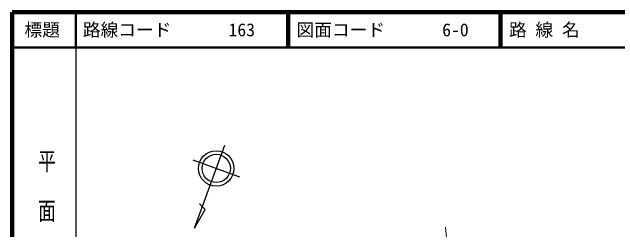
# Model space of a CAD drawing. Units: millimetres, scale not verified. Extents: x 40000 to 680000, y 20000 to 380000.
# Drawn here: x 40000 to 211158, y 318486 to 380000 of the extents above; entities that cross this region are included whole.
import ezdxf
from ezdxf.enums import TextEntityAlignment as Align

# ---------------------------------------------------------------- set-up
doc = ezdxf.new("R2010")
doc.units = ezdxf.units.MM
doc.header["$LTSCALE"] = 1000
for name, color, linetype, lineweight in [('M-BMK-SRVR', 3, 'Continuous', 25), ('M-STR-HTXT', 7, 'Continuous', 13), ('M-TTL', 2, 'Continuous', 140), ('M-TTL-BAND', 7, 'Continuous', 25), ('M-TTL-LINE', 7, 'Continuous', 50)]:
    doc.layers.add(name, color=color, linetype=linetype, lineweight=lineweight)
doc.layers.add('M-TTL-TXT', color=7, linetype='Continuous')
doc.styles.add('@ＭＳ ゴシック', font='')
doc.styles.add('ＭＳ ゴシック', font='')
doc.styles.get('@ＭＳ ゴシック').set_extended_font_data('@MS Gothic')
doc.styles.get('ＭＳ ゴシック').set_extended_font_data('MS Gothic')

msp = doc.modelspace()

# ---------------------------------------------------------------- linework, layer by layer
at = {"layer": 'M-BMK-SRVR'}
for p, q in [((91512, 318928), (100062, 342420)), ((91090, 338236), (104246, 333448)), ((94504, 324224), (92966, 325848)), ((91512, 318928), (94504, 324224))]:
    msp.add_line(p, q, dxfattribs=at)
for radius in [5000, 4000]:
    msp.add_circle((97668, 335842), radius, dxfattribs=at)
at = {"layer": 'M-STR-HTXT'}
msp.add_line((165620, 288880), (162467, 319298), dxfattribs=at)
at = {"layer": 'M-TTL'}
for p, q in [((40000, 380000), (40000, 20000)), ((680000, 380000), (40000, 380000))]:
    msp.add_line(p, q, dxfattribs=at)
at = {"layer": 'M-TTL-BAND'}
msp.add_line((58000, 370000), (58000, 20000), dxfattribs=at)
at = {"layer": 'M-TTL-LINE'}
for p, q in [((58000, 380000), (58000, 370000)), ((117750, 380000), (117750, 370000)), ((118250, 380000), (118250, 370000)), ((177750, 380000), (177750, 370000)), ((178250, 380000), (178250, 370000)), ((40000, 370000), (680000, 370000))]:
    msp.add_line(p, q, dxfattribs=at)

# ---------------------------------------------------------------- texts
at = {"layer": 'M-TTL-BAND', "style": '@ＭＳ ゴシック', "width": 1.4}
msp.add_text('平  面  図', height=3666, rotation=270, dxfattribs=at).set_placement((49777, 306475), align=Align.MIDDLE_RIGHT)
at = {"layer": 'M-TTL-TXT', "style": 'ＭＳ ゴシック'}
msp.add_text('標題', height=3666, dxfattribs=at).set_placement((48500, 375000), align=Align.MIDDLE_CENTER)
for s, p in [('路線コード', (60000, 375000)), ('163', (101142, 375000)), ('図面コード', (120380, 375000)), ('6-0', (161521, 375000)), ('路 線 名', (180380, 375000))]:
    msp.add_text(s, height=3666, dxfattribs=at).set_placement(p, align=Align.MIDDLE_LEFT)

doc.saveas('drawing.dxf')
